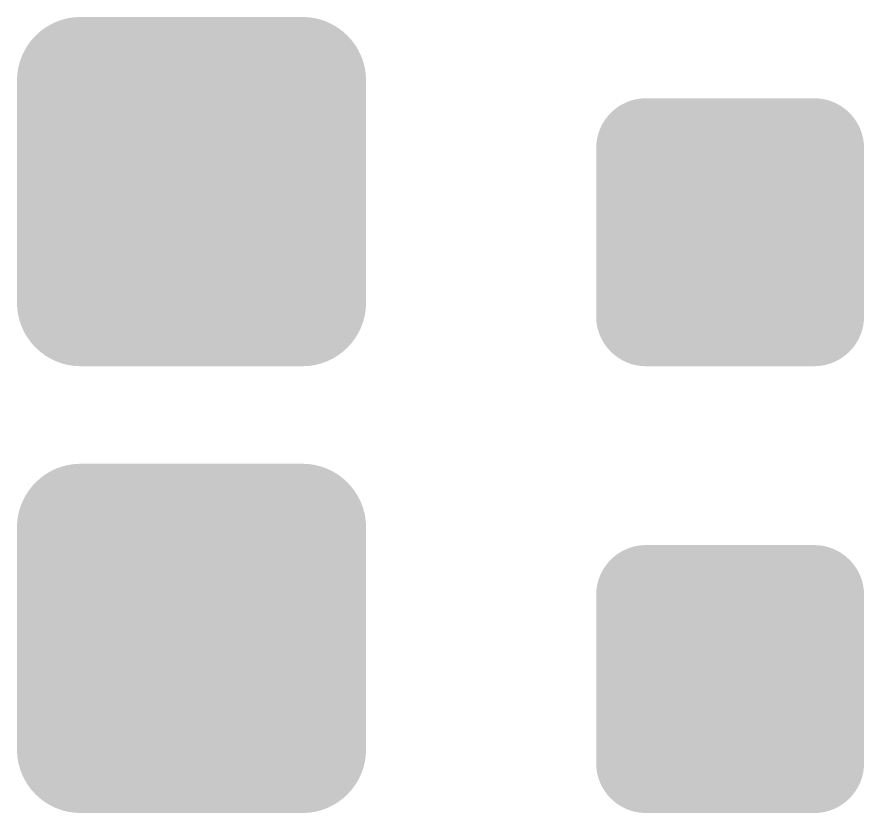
# Model space of a CAD drawing. Header units: millimetres. Extents: x 5277 to 6029, y 2052 to 2709.
# Drawn here: x 5889.73 to 5910.6, y 2590.63 to 2610.23 of the extents above; entities that cross this region are included whole.
import ezdxf

# ---------------------------------------------------------------- set-up
doc = ezdxf.new("R2010")
doc.units = ezdxf.units.MM
doc.layers.add('AirTransportObj', color=7, linetype='CONTINUOUS', true_color=0x000000, plot=False)
doc.layers.add('PublicTransportStops', color=7, linetype='CONTINUOUS', true_color=0x000000)

# ---------------------------------------------------------------- blocks, each defined once
blk = doc.blocks.new('602031103_план_фз')
at = {"layer": 'PublicTransportStops', "linetype": 'Continuous'}
h = blk.add_hatch(color=256, dxfattribs=at)
edge = h.paths.add_edge_path()
edge.add_spline(control_points=[(-0.266, -0.339), (-0.266, 0.523), (0.438, 1.227), (1.3, 1.227)], knot_values=[-1, -1, -1, -1, 0, 0, 0, 0], degree=3, periodic=0)
edge.add_line((1.3, 1.227), (6.769, 1.227))
edge.add_spline(control_points=[(6.769, 1.227), (7.632, 1.227), (8.333, 0.523), (8.333, -0.339)], knot_values=[-1, -1, -1, -1, 0, 0, 0, 0], degree=3, periodic=0)
edge.add_line((8.333, -0.339), (8.333, -5.806))
edge.add_spline(control_points=[(8.333, -5.806), (8.333, -6.669), (7.632, -7.372), (6.769, -7.372)], knot_values=[-1, -1, -1, -1, 0, 0, 0, 0], degree=3, periodic=0)
edge.add_line((6.769, -7.372), (1.3, -7.372))
edge.add_spline(control_points=[(1.3, -7.372), (0.438, -7.372), (-0.266, -6.669), (-0.266, -5.806)], knot_values=[-1, -1, -1, -1, 0, 0, 0, 0], degree=3, periodic=0)
edge.add_line((-0.266, -5.806), (-0.266, -0.339))
edge = h.paths.add_edge_path(flags=16)
edge.add_spline(control_points=[(0.047, -5.806), (0.047, -6.5), (0.606, -7.059), (1.3, -7.059)], knot_values=[-1, -1, -1, -1, 0, 0, 0, 0], degree=3, periodic=0)
edge.add_line((1.3, -7.059), (6.769, -7.059))
edge.add_spline(control_points=[(6.769, -7.059), (7.463, -7.059), (8.022, -6.5), (8.022, -5.806)], knot_values=[-1, -1, -1, -1, 0, 0, 0, 0], degree=3, periodic=0)
edge.add_line((8.022, -5.806), (8.022, -0.339))
edge.add_spline(control_points=[(8.022, -0.339), (8.022, 0.355), (7.463, 0.914), (6.769, 0.914)], knot_values=[-1, -1, -1, -1, 0, 0, 0, 0], degree=3, periodic=0)
edge.add_line((6.769, 0.914), (1.3, 0.914))
edge.add_spline(control_points=[(1.3, 0.914), (0.606, 0.914), (0.047, 0.355), (0.047, -0.339)], knot_values=[-1, -1, -1, -1, 0, 0, 0, 0], degree=3, periodic=0)
edge.add_line((0.047, -0.339), (0.047, -5.806))
at = {"layer": 'PublicTransportStops', "linetype": 'Continuous', "true_color": 0xff0000}
h = blk.add_hatch(color=1, dxfattribs=at)
edge = h.paths.add_edge_path()
edge.add_spline(control_points=[(0.047, -5.806), (0.047, -6.5), (0.606, -7.059), (1.3, -7.059)], knot_values=[-1, -1, -1, -1, 0, 0, 0, 0], degree=3, periodic=0)
edge.add_line((1.3, -7.059), (6.769, -7.059))
edge.add_spline(control_points=[(6.769, -7.059), (7.463, -7.059), (8.022, -6.5), (8.022, -5.806)], knot_values=[-1, -1, -1, -1, 0, 0, 0, 0], degree=3, periodic=0)
edge.add_line((8.022, -5.806), (8.022, -0.339))
edge.add_spline(control_points=[(8.022, -0.339), (8.022, 0.355), (7.463, 0.914), (6.769, 0.914)], knot_values=[-1, -1, -1, -1, 0, 0, 0, 0], degree=3, periodic=0)
edge.add_line((6.769, 0.914), (1.3, 0.914))
edge.add_spline(control_points=[(1.3, 0.914), (0.606, 0.914), (0.047, 0.355), (0.047, -0.339)], knot_values=[-1, -1, -1, -1, 0, 0, 0, 0], degree=3, periodic=0)
edge.add_line((0.047, -0.339), (0.047, -5.806))
at = {"layer": 'PublicTransportStops', "linetype": 'Continuous'}
h = blk.add_hatch(color=256, dxfattribs=at)
edge = h.paths.add_edge_path()
edge.add_line((0.252, -0.679), (0.252, -5.464))
edge.add_spline(control_points=[(0.252, -5.464), (0.252, -6.23), (0.877, -6.854), (1.642, -6.854)], knot_values=[0, 0, 0, 0, 1, 1, 1, 1], degree=3, periodic=0)
edge.add_line((1.642, -6.854), (6.427, -6.854))
edge.add_spline(control_points=[(6.427, -6.854), (7.193, -6.854), (7.815, -6.23), (7.815, -5.464)], knot_values=[0, 0, 0, 0, 1, 1, 1, 1], degree=3, periodic=0)
edge.add_line((7.815, -5.464), (7.815, -0.679))
edge.add_spline(control_points=[(7.815, -0.679), (7.815, 0.086), (7.193, 0.709), (6.427, 0.709)], knot_values=[0, 0, 0, 0, 1, 1, 1, 1], degree=3, periodic=0)
edge.add_line((6.427, 0.709), (1.642, 0.709))
edge.add_spline(control_points=[(1.642, 0.709), (0.877, 0.709), (0.252, 0.086), (0.252, -0.679)], knot_values=[0, 0, 0, 0, 1, 1, 1, 1], degree=3, periodic=0)
edge = h.paths.add_edge_path(flags=16)
edge.add_line((0.565, -0.679), (0.565, -5.464))
edge.add_spline(control_points=[(0.565, -5.464), (0.565, -6.06), (1.046, -6.541), (1.642, -6.541)], knot_values=[-1, -1, -1, -1, 0, 0, 0, 0], degree=3, periodic=0)
edge.add_line((1.642, -6.541), (6.427, -6.541))
edge.add_spline(control_points=[(6.427, -6.541), (7.024, -6.541), (7.502, -6.06), (7.502, -5.464)], knot_values=[-1, -1, -1, -1, 0, 0, 0, 0], degree=3, periodic=0)
edge.add_line((7.502, -5.464), (7.502, -0.679))
edge.add_spline(control_points=[(7.502, -0.679), (7.502, -0.083), (7.024, 0.396), (6.427, 0.396)], knot_values=[-1, -1, -1, -1, 0, 0, 0, 0], degree=3, periodic=0)
edge.add_line((6.427, 0.396), (1.642, 0.396))
edge.add_spline(control_points=[(1.642, 0.396), (1.046, 0.396), (0.565, -0.083), (0.565, -0.679)], knot_values=[-1, -1, -1, -1, 0, 0, 0, 0], degree=3, periodic=0)
h = blk.add_hatch(color=256, dxfattribs=at)
edge = h.paths.add_edge_path()
edge.add_line((0.77, -1.021), (0.77, -5.124))
edge.add_spline(control_points=[(0.77, -5.124), (0.77, -5.792), (1.314, -6.336), (1.982, -6.336)], knot_values=[0, 0, 0, 0, 1, 1, 1, 1], degree=3, periodic=0)
edge.add_line((1.982, -6.336), (6.085, -6.336))
edge.add_spline(control_points=[(6.085, -6.336), (6.753, -6.336), (7.297, -5.792), (7.297, -5.124)], knot_values=[0, 0, 0, 0, 1, 1, 1, 1], degree=3, periodic=0)
edge.add_line((7.297, -5.124), (7.297, -1.021))
edge.add_spline(control_points=[(7.297, -1.021), (7.297, -0.353), (6.753, 0.191), (6.085, 0.191)], knot_values=[0, 0, 0, 0, 1, 1, 1, 1], degree=3, periodic=0)
edge.add_line((6.085, 0.191), (1.982, 0.191))
edge.add_spline(control_points=[(1.982, 0.191), (1.314, 0.191), (0.77, -0.353), (0.77, -1.021)], knot_values=[0, 0, 0, 0, 1, 1, 1, 1], degree=3, periodic=0)
edge = h.paths.add_edge_path(flags=16)
edge.add_line((1.081, -1.021), (1.081, -5.124))
edge.add_spline(control_points=[(1.081, -5.124), (1.081, -5.624), (1.482, -6.025), (1.982, -6.025)], knot_values=[-1, -1, -1, -1, 0, 0, 0, 0], degree=3, periodic=0)
edge.add_line((1.982, -6.025), (6.085, -6.025))
edge.add_spline(control_points=[(6.085, -6.025), (6.585, -6.025), (6.986, -5.624), (6.986, -5.124)], knot_values=[-1, -1, -1, -1, 0, 0, 0, 0], degree=3, periodic=0)
edge.add_line((6.986, -5.124), (6.986, -1.021))
edge.add_spline(control_points=[(6.986, -1.021), (6.986, -0.521), (6.585, -0.12), (6.085, -0.12)], knot_values=[-1, -1, -1, -1, 0, 0, 0, 0], degree=3, periodic=0)
edge.add_line((6.085, -0.12), (1.982, -0.12))
edge.add_spline(control_points=[(1.982, -0.12), (1.482, -0.12), (1.081, -0.521), (1.081, -1.021)], knot_values=[-1, -1, -1, -1, 0, 0, 0, 0], degree=3, periodic=0)
h = blk.add_hatch(color=256, dxfattribs=at)
h.paths.add_polyline_path([(3.432, -0.259), (4.576, -0.259), (4.576, -0.756), (5.014, -0.756), (5.014, -0.958), (5.199, -0.958), (5.267, -0.958), (5.384, -1.008), (5.435, -1.059), (5.485, -1.109), (5.536, -1.227), (5.536, -1.294), (5.536, -3.491), (5.536, -3.554), (5.494, -3.663), (5.452, -3.709), (5.41, -3.756), (5.309, -3.81), (5.25, -3.819), (5.452, -4.467), (5.022, -4.467), (5.022, -4.736), (5.022, -4.774), (4.989, -4.812), (4.955, -4.812), (4.871, -4.812), (4.837, -4.812), (4.804, -4.774), (4.804, -4.736), (4.804, -4.467), (3.205, -4.467), (3.205, -4.736), (3.205, -4.774), (3.171, -4.812), (3.138, -4.812), (3.053, -4.812), (3.02, -4.812), (2.986, -4.774), (2.986, -4.736), (2.986, -4.467), (2.557, -4.467), (2.759, -3.819), (2.7, -3.81), (2.599, -3.756), (2.557, -3.709), (2.515, -3.663), (2.473, -3.554), (2.473, -3.491), (2.473, -1.294), (2.473, -1.227), (2.523, -1.109), (2.574, -1.059), (2.624, -1.008), (2.742, -0.958), (2.809, -0.958), (2.994, -0.958), (2.994, -0.756), (3.432, -0.756)])
h.paths.add_polyline_path([(2.801, -1.757), (2.801, -2.178), (5.208, -2.178), (5.208, -1.757)], flags=16)
h.paths.add_polyline_path([(3.138, -1.202), (3.104, -1.202), (3.07, -1.231), (3.07, -1.261), (3.07, -1.362), (3.07, -1.395), (3.104, -1.429), (3.138, -1.429), (4.871, -1.429), (4.905, -1.429), (4.938, -1.395), (4.938, -1.362), (4.938, -1.261), (4.938, -1.231), (4.905, -1.202), (4.871, -1.202)], flags=16)
h.paths.add_polyline_path([(4.991, -4.075), (4.991, -3.924), (4.991, -3.709), (4.967, -3.683), (4.861, -3.683), (4.837, -3.709), (4.837, -3.924), (4.837, -4.075), (4.837, -4.29), (4.861, -4.317), (4.967, -4.317), (4.991, -4.29)], flags=16)
h.paths.add_polyline_path([(4.687, -4.075), (4.687, -3.924), (4.687, -3.709), (4.664, -3.683), (4.558, -3.683), (4.534, -3.709), (4.534, -3.924), (4.534, -4.075), (4.534, -4.29), (4.558, -4.317), (4.664, -4.317), (4.687, -4.29)], flags=16)
h.paths.add_polyline_path([(4.384, -4.075), (4.384, -3.924), (4.384, -3.709), (4.361, -3.683), (4.255, -3.683), (4.231, -3.709), (4.231, -3.924), (4.231, -4.075), (4.231, -4.29), (4.255, -4.317), (4.361, -4.317), (4.384, -4.29)], flags=16)
h.paths.add_polyline_path([(4.081, -4.075), (4.081, -3.924), (4.081, -3.709), (4.058, -3.683), (3.952, -3.683), (3.928, -3.709), (3.928, -3.924), (3.928, -4.075), (3.928, -4.29), (3.952, -4.317), (4.058, -4.317), (4.081, -4.29)], flags=16)
h.paths.add_polyline_path([(3.476, -4.075), (3.476, -3.924), (3.476, -3.709), (3.452, -3.683), (3.346, -3.683), (3.323, -3.709), (3.323, -3.924), (3.323, -4.075), (3.323, -4.29), (3.346, -4.317), (3.452, -4.317), (3.476, -4.29)], flags=16)
h.paths.add_polyline_path([(3.173, -4.075), (3.173, -3.924), (3.173, -3.709), (3.149, -3.683), (3.043, -3.683), (3.02, -3.709), (3.02, -3.924), (3.02, -4.075), (3.02, -4.29), (3.043, -4.317), (3.149, -4.317), (3.173, -4.29)], flags=16)
h.paths.add_polyline_path([(3.779, -4.075), (3.779, -3.924), (3.779, -3.709), (3.755, -3.683), (3.649, -3.683), (3.625, -3.709), (3.625, -3.924), (3.625, -4.075), (3.625, -4.29), (3.649, -4.317), (3.755, -4.317), (3.779, -4.29)], flags=16)
h.paths.add_polyline_path([(5.166, -3.213, 1), (4.896, -3.213, 1)], flags=16)
h.paths.add_polyline_path([(3.112, -3.213, 1), (2.843, -3.213, 1)], flags=16)
h.paths.add_polyline_path([(2.801, -4.812), (3.045, -4.812), (3.045, -5.005), (4.964, -5.005), (4.964, -4.812), (5.208, -4.812), (5.208, -5.039), (5.62, -5.039), (5.62, -5.805), (2.389, -5.805), (2.389, -5.039), (2.801, -5.039)])
blk = doc.blocks.new('602031103_рек_фз')
at = {"layer": 'PublicTransportStops', "linetype": 'Continuous'}
h = blk.add_hatch(color=256, dxfattribs=at)
edge = h.paths.add_edge_path()
edge.add_spline(control_points=[(-0.266, -0.339), (-0.266, 0.523), (0.438, 1.227), (1.3, 1.227)], knot_values=[-1, -1, -1, -1, 0, 0, 0, 0], degree=3, periodic=0)
edge.add_line((1.3, 1.227), (6.769, 1.227))
edge.add_spline(control_points=[(6.769, 1.227), (7.632, 1.227), (8.333, 0.523), (8.333, -0.339)], knot_values=[-1, -1, -1, -1, 0, 0, 0, 0], degree=3, periodic=0)
edge.add_line((8.333, -0.339), (8.333, -5.806))
edge.add_spline(control_points=[(8.333, -5.806), (8.333, -6.669), (7.632, -7.372), (6.769, -7.372)], knot_values=[-1, -1, -1, -1, 0, 0, 0, 0], degree=3, periodic=0)
edge.add_line((6.769, -7.372), (1.3, -7.372))
edge.add_spline(control_points=[(1.3, -7.372), (0.438, -7.372), (-0.266, -6.669), (-0.266, -5.806)], knot_values=[-1, -1, -1, -1, 0, 0, 0, 0], degree=3, periodic=0)
edge.add_line((-0.266, -5.806), (-0.266, -0.339))
edge = h.paths.add_edge_path(flags=16)
edge.add_spline(control_points=[(0.047, -5.806), (0.047, -6.5), (0.606, -7.059), (1.3, -7.059)], knot_values=[-1, -1, -1, -1, 0, 0, 0, 0], degree=3, periodic=0)
edge.add_line((1.3, -7.059), (6.769, -7.059))
edge.add_spline(control_points=[(6.769, -7.059), (7.463, -7.059), (8.022, -6.5), (8.022, -5.806)], knot_values=[-1, -1, -1, -1, 0, 0, 0, 0], degree=3, periodic=0)
edge.add_line((8.022, -5.806), (8.022, -0.339))
edge.add_spline(control_points=[(8.022, -0.339), (8.022, 0.355), (7.463, 0.914), (6.769, 0.914)], knot_values=[-1, -1, -1, -1, 0, 0, 0, 0], degree=3, periodic=0)
edge.add_line((6.769, 0.914), (1.3, 0.914))
edge.add_spline(control_points=[(1.3, 0.914), (0.606, 0.914), (0.047, 0.355), (0.047, -0.339)], knot_values=[-1, -1, -1, -1, 0, 0, 0, 0], degree=3, periodic=0)
edge.add_line((0.047, -0.339), (0.047, -5.806))
at = {"layer": 'PublicTransportStops', "linetype": 'Continuous', "true_color": 0xffff00}
h = blk.add_hatch(color=2, dxfattribs=at)
edge = h.paths.add_edge_path()
edge.add_spline(control_points=[(0.047, -5.806), (0.047, -6.5), (0.606, -7.059), (1.3, -7.059)], knot_values=[-1, -1, -1, -1, 0, 0, 0, 0], degree=3, periodic=0)
edge.add_line((1.3, -7.059), (6.769, -7.059))
edge.add_spline(control_points=[(6.769, -7.059), (7.463, -7.059), (8.022, -6.5), (8.022, -5.806)], knot_values=[-1, -1, -1, -1, 0, 0, 0, 0], degree=3, periodic=0)
edge.add_line((8.022, -5.806), (8.022, -0.339))
edge.add_spline(control_points=[(8.022, -0.339), (8.022, 0.355), (7.463, 0.914), (6.769, 0.914)], knot_values=[-1, -1, -1, -1, 0, 0, 0, 0], degree=3, periodic=0)
edge.add_line((6.769, 0.914), (1.3, 0.914))
edge.add_spline(control_points=[(1.3, 0.914), (0.606, 0.914), (0.047, 0.355), (0.047, -0.339)], knot_values=[-1, -1, -1, -1, 0, 0, 0, 0], degree=3, periodic=0)
edge.add_line((0.047, -0.339), (0.047, -5.806))
at = {"layer": 'PublicTransportStops', "linetype": 'Continuous'}
h = blk.add_hatch(color=256, dxfattribs=at)
edge = h.paths.add_edge_path()
edge.add_line((0.252, -0.679), (0.252, -5.464))
edge.add_spline(control_points=[(0.252, -5.464), (0.252, -6.23), (0.877, -6.854), (1.642, -6.854)], knot_values=[0, 0, 0, 0, 1, 1, 1, 1], degree=3, periodic=0)
edge.add_line((1.642, -6.854), (6.427, -6.854))
edge.add_spline(control_points=[(6.427, -6.854), (7.193, -6.854), (7.815, -6.23), (7.815, -5.464)], knot_values=[0, 0, 0, 0, 1, 1, 1, 1], degree=3, periodic=0)
edge.add_line((7.815, -5.464), (7.815, -0.679))
edge.add_spline(control_points=[(7.815, -0.679), (7.815, 0.086), (7.193, 0.709), (6.427, 0.709)], knot_values=[0, 0, 0, 0, 1, 1, 1, 1], degree=3, periodic=0)
edge.add_line((6.427, 0.709), (1.642, 0.709))
edge.add_spline(control_points=[(1.642, 0.709), (0.877, 0.709), (0.252, 0.086), (0.252, -0.679)], knot_values=[0, 0, 0, 0, 1, 1, 1, 1], degree=3, periodic=0)
edge = h.paths.add_edge_path(flags=16)
edge.add_line((0.565, -0.679), (0.565, -5.464))
edge.add_spline(control_points=[(0.565, -5.464), (0.565, -6.06), (1.046, -6.541), (1.642, -6.541)], knot_values=[-1, -1, -1, -1, 0, 0, 0, 0], degree=3, periodic=0)
edge.add_line((1.642, -6.541), (6.427, -6.541))
edge.add_spline(control_points=[(6.427, -6.541), (7.024, -6.541), (7.502, -6.06), (7.502, -5.464)], knot_values=[-1, -1, -1, -1, 0, 0, 0, 0], degree=3, periodic=0)
edge.add_line((7.502, -5.464), (7.502, -0.679))
edge.add_spline(control_points=[(7.502, -0.679), (7.502, -0.083), (7.024, 0.396), (6.427, 0.396)], knot_values=[-1, -1, -1, -1, 0, 0, 0, 0], degree=3, periodic=0)
edge.add_line((6.427, 0.396), (1.642, 0.396))
edge.add_spline(control_points=[(1.642, 0.396), (1.046, 0.396), (0.565, -0.083), (0.565, -0.679)], knot_values=[-1, -1, -1, -1, 0, 0, 0, 0], degree=3, periodic=0)
h = blk.add_hatch(color=256, dxfattribs=at)
edge = h.paths.add_edge_path()
edge.add_line((0.77, -1.021), (0.77, -5.124))
edge.add_spline(control_points=[(0.77, -5.124), (0.77, -5.792), (1.314, -6.336), (1.982, -6.336)], knot_values=[0, 0, 0, 0, 1, 1, 1, 1], degree=3, periodic=0)
edge.add_line((1.982, -6.336), (6.085, -6.336))
edge.add_spline(control_points=[(6.085, -6.336), (6.753, -6.336), (7.297, -5.792), (7.297, -5.124)], knot_values=[0, 0, 0, 0, 1, 1, 1, 1], degree=3, periodic=0)
edge.add_line((7.297, -5.124), (7.297, -1.021))
edge.add_spline(control_points=[(7.297, -1.021), (7.297, -0.353), (6.753, 0.191), (6.085, 0.191)], knot_values=[0, 0, 0, 0, 1, 1, 1, 1], degree=3, periodic=0)
edge.add_line((6.085, 0.191), (1.982, 0.191))
edge.add_spline(control_points=[(1.982, 0.191), (1.314, 0.191), (0.77, -0.353), (0.77, -1.021)], knot_values=[0, 0, 0, 0, 1, 1, 1, 1], degree=3, periodic=0)
edge = h.paths.add_edge_path(flags=16)
edge.add_line((1.081, -1.021), (1.081, -5.124))
edge.add_spline(control_points=[(1.081, -5.124), (1.081, -5.624), (1.482, -6.025), (1.982, -6.025)], knot_values=[-1, -1, -1, -1, 0, 0, 0, 0], degree=3, periodic=0)
edge.add_line((1.982, -6.025), (6.085, -6.025))
edge.add_spline(control_points=[(6.085, -6.025), (6.585, -6.025), (6.986, -5.624), (6.986, -5.124)], knot_values=[-1, -1, -1, -1, 0, 0, 0, 0], degree=3, periodic=0)
edge.add_line((6.986, -5.124), (6.986, -1.021))
edge.add_spline(control_points=[(6.986, -1.021), (6.986, -0.521), (6.585, -0.12), (6.085, -0.12)], knot_values=[-1, -1, -1, -1, 0, 0, 0, 0], degree=3, periodic=0)
edge.add_line((6.085, -0.12), (1.982, -0.12))
edge.add_spline(control_points=[(1.982, -0.12), (1.482, -0.12), (1.081, -0.521), (1.081, -1.021)], knot_values=[-1, -1, -1, -1, 0, 0, 0, 0], degree=3, periodic=0)
h = blk.add_hatch(color=256, dxfattribs=at)
h.paths.add_polyline_path([(3.432, -0.259), (4.576, -0.259), (4.576, -0.756), (5.014, -0.756), (5.014, -0.958), (5.199, -0.958), (5.267, -0.958), (5.384, -1.008), (5.435, -1.059), (5.485, -1.109), (5.536, -1.227), (5.536, -1.294), (5.536, -3.491), (5.536, -3.554), (5.494, -3.663), (5.452, -3.709), (5.41, -3.756), (5.309, -3.81), (5.25, -3.819), (5.452, -4.467), (5.022, -4.467), (5.022, -4.736), (5.022, -4.774), (4.989, -4.812), (4.955, -4.812), (4.871, -4.812), (4.837, -4.812), (4.804, -4.774), (4.804, -4.736), (4.804, -4.467), (3.205, -4.467), (3.205, -4.736), (3.205, -4.774), (3.171, -4.812), (3.138, -4.812), (3.053, -4.812), (3.02, -4.812), (2.986, -4.774), (2.986, -4.736), (2.986, -4.467), (2.557, -4.467), (2.759, -3.819), (2.7, -3.81), (2.599, -3.756), (2.557, -3.709), (2.515, -3.663), (2.473, -3.554), (2.473, -3.491), (2.473, -1.294), (2.473, -1.227), (2.523, -1.109), (2.574, -1.059), (2.624, -1.008), (2.742, -0.958), (2.809, -0.958), (2.994, -0.958), (2.994, -0.756), (3.432, -0.756)])
h.paths.add_polyline_path([(2.801, -1.757), (2.801, -2.178), (5.208, -2.178), (5.208, -1.757)], flags=16)
h.paths.add_polyline_path([(3.138, -1.202), (3.104, -1.202), (3.07, -1.231), (3.07, -1.261), (3.07, -1.362), (3.07, -1.395), (3.104, -1.429), (3.138, -1.429), (4.871, -1.429), (4.905, -1.429), (4.938, -1.395), (4.938, -1.362), (4.938, -1.261), (4.938, -1.231), (4.905, -1.202), (4.871, -1.202)], flags=16)
h.paths.add_polyline_path([(4.991, -4.075), (4.991, -3.924), (4.991, -3.709), (4.967, -3.683), (4.861, -3.683), (4.837, -3.709), (4.837, -3.924), (4.837, -4.075), (4.837, -4.29), (4.861, -4.317), (4.967, -4.317), (4.991, -4.29)], flags=16)
h.paths.add_polyline_path([(4.687, -4.075), (4.687, -3.924), (4.687, -3.709), (4.664, -3.683), (4.558, -3.683), (4.534, -3.709), (4.534, -3.924), (4.534, -4.075), (4.534, -4.29), (4.558, -4.317), (4.664, -4.317), (4.687, -4.29)], flags=16)
h.paths.add_polyline_path([(4.384, -4.075), (4.384, -3.924), (4.384, -3.709), (4.361, -3.683), (4.255, -3.683), (4.231, -3.709), (4.231, -3.924), (4.231, -4.075), (4.231, -4.29), (4.255, -4.317), (4.361, -4.317), (4.384, -4.29)], flags=16)
h.paths.add_polyline_path([(4.081, -4.075), (4.081, -3.924), (4.081, -3.709), (4.058, -3.683), (3.952, -3.683), (3.928, -3.709), (3.928, -3.924), (3.928, -4.075), (3.928, -4.29), (3.952, -4.317), (4.058, -4.317), (4.081, -4.29)], flags=16)
h.paths.add_polyline_path([(3.476, -4.075), (3.476, -3.924), (3.476, -3.709), (3.452, -3.683), (3.346, -3.683), (3.323, -3.709), (3.323, -3.924), (3.323, -4.075), (3.323, -4.29), (3.346, -4.317), (3.452, -4.317), (3.476, -4.29)], flags=16)
h.paths.add_polyline_path([(3.173, -4.075), (3.173, -3.924), (3.173, -3.709), (3.149, -3.683), (3.043, -3.683), (3.02, -3.709), (3.02, -3.924), (3.02, -4.075), (3.02, -4.29), (3.043, -4.317), (3.149, -4.317), (3.173, -4.29)], flags=16)
h.paths.add_polyline_path([(3.779, -4.075), (3.779, -3.924), (3.779, -3.709), (3.755, -3.683), (3.649, -3.683), (3.625, -3.709), (3.625, -3.924), (3.625, -4.075), (3.625, -4.29), (3.649, -4.317), (3.755, -4.317), (3.779, -4.29)], flags=16)
h.paths.add_polyline_path([(5.166, -3.213, 1), (4.896, -3.213, 1)], flags=16)
h.paths.add_polyline_path([(3.112, -3.213, 1), (2.843, -3.213, 1)], flags=16)
h.paths.add_polyline_path([(2.801, -4.812), (3.045, -4.812), (3.045, -5.005), (4.964, -5.005), (4.964, -4.812), (5.208, -4.812), (5.208, -5.039), (5.62, -5.039), (5.62, -5.805), (2.389, -5.805), (2.389, -5.039), (2.801, -5.039)])
blk = doc.blocks.new('602031204_план_мз')
at = {"layer": 'AirTransportObj', "linetype": 'Continuous'}
h = blk.add_hatch(color=256, dxfattribs=at)
edge = h.paths.add_edge_path()
edge.add_spline(control_points=[(0, 0), (0, 0.675), (0.55, 1.225), (1.225, 1.225)], knot_values=[-1, -1, -1, -1, 0, 0, 0, 0], degree=3, periodic=0)
edge.add_line((1.225, 1.225), (5.372, 1.225))
edge.add_spline(control_points=[(5.372, 1.225), (6.047, 1.225), (6.598, 0.675), (6.598, 0)], knot_values=[-1, -1, -1, -1, 0, 0, 0, 0], degree=3, periodic=0)
edge.add_line((6.598, 0), (6.598, -4.147))
edge.add_spline(control_points=[(6.598, -4.147), (6.598, -4.822), (6.047, -5.372), (5.372, -5.372)], knot_values=[-1, -1, -1, -1, 0, 0, 0, 0], degree=3, periodic=0)
edge.add_line((5.372, -5.372), (1.225, -5.372))
edge.add_spline(control_points=[(1.225, -5.372), (0.55, -5.372), (0, -4.822), (0, -4.147)], knot_values=[-1, -1, -1, -1, 0, 0, 0, 0], degree=3, periodic=0)
edge.add_line((0, -4.147), (0, 0))
edge = h.paths.add_edge_path(flags=16)
edge.add_spline(control_points=[(0.313, -4.147), (0.313, -4.652), (0.72, -5.059), (1.225, -5.059)], knot_values=[-1, -1, -1, -1, 0, 0, 0, 0], degree=3, periodic=0)
edge.add_line((1.225, -5.059), (5.372, -5.059))
edge.add_spline(control_points=[(5.372, -5.059), (5.878, -5.059), (6.285, -4.652), (6.285, -4.147)], knot_values=[-1, -1, -1, -1, 0, 0, 0, 0], degree=3, periodic=0)
edge.add_line((6.285, -4.147), (6.285, 0))
edge.add_spline(control_points=[(6.285, 0), (6.285, 0.505), (5.878, 0.912), (5.372, 0.912)], knot_values=[-1, -1, -1, -1, 0, 0, 0, 0], degree=3, periodic=0)
edge.add_line((5.372, 0.912), (1.225, 0.912))
edge.add_spline(control_points=[(1.225, 0.912), (0.72, 0.912), (0.313, 0.505), (0.313, 0)], knot_values=[-1, -1, -1, -1, 0, 0, 0, 0], degree=3, periodic=0)
edge.add_line((0.313, 0), (0.313, -4.147))
at = {"layer": 'AirTransportObj', "linetype": 'Continuous', "true_color": 0xff0000}
h = blk.add_hatch(color=1, dxfattribs=at)
edge = h.paths.add_edge_path()
edge.add_line((0.313, 0), (0.313, -4.147))
edge.add_spline(control_points=[(0.313, -4.147), (0.313, -4.652), (0.72, -5.059), (1.225, -5.059)], knot_values=[-1, -1, -1, -1, 0, 0, 0, 0], degree=3, periodic=0)
edge.add_line((1.225, -5.059), (5.372, -5.059))
edge.add_spline(control_points=[(5.372, -5.059), (5.878, -5.059), (6.285, -4.652), (6.285, -4.147)], knot_values=[-1, -1, -1, -1, 0, 0, 0, 0], degree=3, periodic=0)
edge.add_line((6.285, -4.147), (6.285, 0))
edge.add_spline(control_points=[(6.285, 0), (6.285, 0.505), (5.878, 0.912), (5.372, 0.912)], knot_values=[-1, -1, -1, -1, 0, 0, 0, 0], degree=3, periodic=0)
edge.add_line((5.372, 0.912), (1.225, 0.912))
edge.add_spline(control_points=[(1.225, 0.912), (0.72, 0.912), (0.313, 0.505), (0.313, 0)], knot_values=[-1, -1, -1, -1, 0, 0, 0, 0], degree=3, periodic=0)
at = {"layer": 'AirTransportObj', "linetype": 'Continuous'}
h = blk.add_hatch(color=256, dxfattribs=at)
h.paths.add_polyline_path([(0.422, -1.316), (1.505, -1.495), (4.17, -1.495), (4.276, -1.613), (4.299, -2.252), (5, -2.224), (5.309, -1.989), (5.309, -1.596), (5.421, -1.495), (6.044, -1.495), (6.167, -1.596), (6.167, -2.146), (6.038, -2.252), (5.668, -2.252), (5.331, -2.696), (4.938, -3.142), (4.882, -3.144), (3.881, -3.209), (2.184, -3.273), (1.488, -3.273), (1.432, -3.273), (1.224, -3.196), (1.073, -3.119), (0.921, -3.042), (0.663, -2.884), (0.557, -2.802), (0.537, -2.791), (0.518, -2.74), (0.518, -2.701), (0.518, -2.668), (0.537, -2.623), (0.557, -2.611), (1.168, -2.233), (1.78, -1.854), (1.785, -1.759), (0.422, -1.759)])
h.paths.add_polyline_path([(3.429, -1.916), (3.424, -2.151), (3.564, -2.252), (4.181, -2.252)], flags=16)
blk = doc.blocks.new('602031204_рек_мз')
at = {"layer": 'AirTransportObj', "linetype": 'Continuous'}
h = blk.add_hatch(color=256, dxfattribs=at)
edge = h.paths.add_edge_path()
edge.add_spline(control_points=[(0, 0), (0, 0.675), (0.55, 1.225), (1.225, 1.225)], knot_values=[-1, -1, -1, -1, 0, 0, 0, 0], degree=3, periodic=0)
edge.add_line((1.225, 1.225), (5.372, 1.225))
edge.add_spline(control_points=[(5.372, 1.225), (6.047, 1.225), (6.598, 0.675), (6.598, 0)], knot_values=[-1, -1, -1, -1, 0, 0, 0, 0], degree=3, periodic=0)
edge.add_line((6.598, 0), (6.598, -4.147))
edge.add_spline(control_points=[(6.598, -4.147), (6.598, -4.822), (6.047, -5.372), (5.372, -5.372)], knot_values=[-1, -1, -1, -1, 0, 0, 0, 0], degree=3, periodic=0)
edge.add_line((5.372, -5.372), (1.225, -5.372))
edge.add_spline(control_points=[(1.225, -5.372), (0.55, -5.372), (0, -4.822), (0, -4.147)], knot_values=[-1, -1, -1, -1, 0, 0, 0, 0], degree=3, periodic=0)
edge.add_line((0, -4.147), (0, 0))
edge = h.paths.add_edge_path(flags=16)
edge.add_spline(control_points=[(0.313, -4.147), (0.313, -4.652), (0.72, -5.059), (1.225, -5.059)], knot_values=[-1, -1, -1, -1, 0, 0, 0, 0], degree=3, periodic=0)
edge.add_line((1.225, -5.059), (5.372, -5.059))
edge.add_spline(control_points=[(5.372, -5.059), (5.878, -5.059), (6.285, -4.652), (6.285, -4.147)], knot_values=[-1, -1, -1, -1, 0, 0, 0, 0], degree=3, periodic=0)
edge.add_line((6.285, -4.147), (6.285, 0))
edge.add_spline(control_points=[(6.285, 0), (6.285, 0.505), (5.878, 0.912), (5.372, 0.912)], knot_values=[-1, -1, -1, -1, 0, 0, 0, 0], degree=3, periodic=0)
edge.add_line((5.372, 0.912), (1.225, 0.912))
edge.add_spline(control_points=[(1.225, 0.912), (0.72, 0.912), (0.313, 0.505), (0.313, 0)], knot_values=[-1, -1, -1, -1, 0, 0, 0, 0], degree=3, periodic=0)
edge.add_line((0.313, 0), (0.313, -4.147))
at = {"layer": 'AirTransportObj', "linetype": 'Continuous', "true_color": 0xffff00}
h = blk.add_hatch(color=2, dxfattribs=at)
edge = h.paths.add_edge_path()
edge.add_line((0.313, 0), (0.313, -4.147))
edge.add_spline(control_points=[(0.313, -4.147), (0.313, -4.652), (0.72, -5.059), (1.225, -5.059)], knot_values=[-1, -1, -1, -1, 0, 0, 0, 0], degree=3, periodic=0)
edge.add_line((1.225, -5.059), (5.372, -5.059))
edge.add_spline(control_points=[(5.372, -5.059), (5.878, -5.059), (6.285, -4.652), (6.285, -4.147)], knot_values=[-1, -1, -1, -1, 0, 0, 0, 0], degree=3, periodic=0)
edge.add_line((6.285, -4.147), (6.285, 0))
edge.add_spline(control_points=[(6.285, 0), (6.285, 0.505), (5.878, 0.912), (5.372, 0.912)], knot_values=[-1, -1, -1, -1, 0, 0, 0, 0], degree=3, periodic=0)
edge.add_line((5.372, 0.912), (1.225, 0.912))
edge.add_spline(control_points=[(1.225, 0.912), (0.72, 0.912), (0.313, 0.505), (0.313, 0)], knot_values=[-1, -1, -1, -1, 0, 0, 0, 0], degree=3, periodic=0)
at = {"layer": 'AirTransportObj', "linetype": 'Continuous'}
h = blk.add_hatch(color=256, dxfattribs=at)
h.paths.add_polyline_path([(0.422, -1.316), (1.505, -1.495), (4.17, -1.495), (4.276, -1.613), (4.299, -2.252), (5, -2.224), (5.309, -1.989), (5.309, -1.596), (5.421, -1.495), (6.044, -1.495), (6.167, -1.596), (6.167, -2.146), (6.038, -2.252), (5.668, -2.252), (5.331, -2.696), (4.938, -3.142), (4.882, -3.144), (3.881, -3.209), (2.184, -3.273), (1.488, -3.273), (1.432, -3.273), (1.224, -3.196), (1.073, -3.119), (0.921, -3.042), (0.663, -2.884), (0.557, -2.802), (0.537, -2.791), (0.518, -2.74), (0.518, -2.701), (0.518, -2.668), (0.537, -2.623), (0.557, -2.611), (1.168, -2.233), (1.78, -1.854), (1.785, -1.759), (0.422, -1.759)])
h.paths.add_polyline_path([(3.429, -1.916), (3.424, -2.151), (3.564, -2.252), (4.181, -2.252)], flags=16)

msp = doc.modelspace()

# ---------------------------------------------------------------- block references
at = {"layer": 'AirTransportObj', "linetype": 'Continuous'}
for name, p in [('602031204_план_мз', (5904, 2607)), ('602031204_рек_мз', (5904, 2596))]:
    msp.add_blockref(name, p, dxfattribs=at)
at = {"layer": 'PublicTransportStops', "linetype": 'Continuous'}
for name, p in [('602031103_план_фз', (5890, 2609)), ('602031103_рек_фз', (5890, 2598))]:
    msp.add_blockref(name, p, dxfattribs=at)

doc.saveas('drawing.dxf')
